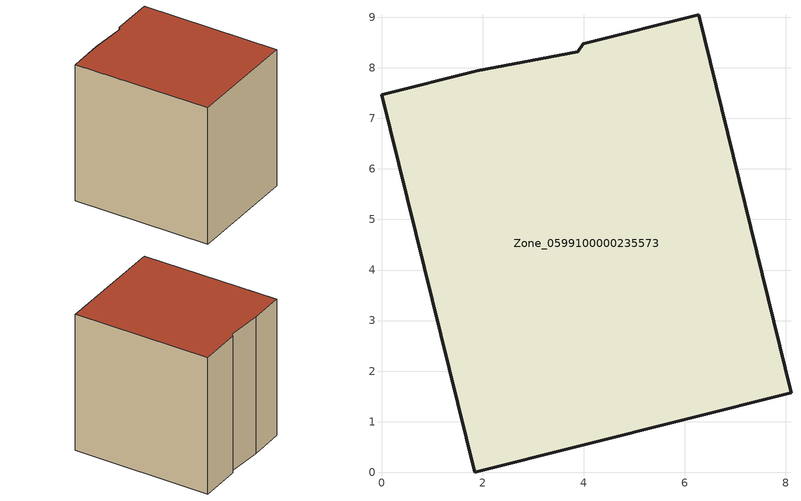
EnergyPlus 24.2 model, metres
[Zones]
Zone_0599100000235573
 floor ground (C_G): 1.89,7.95 3.88,8.32 3.99,8.47 6.28,9.05 8.1,1.57 1.84,0 0,7.47 z0
 wall outside (C_F): 6.28,9.05 3.99,8.47 3.88,8.32 1.89,7.95 0,7.47 1.84,0 8.1,1.57 6.28,9.05 z0:7.85
 roof outside (C_R): 3.88,8.32 1.89,7.95 0,7.47 1.84,0 8.1,1.57 6.28,9.05 3.99,8.47 z7.85
[BUILDING]
Pand.0599100000235573: North Axis=0; Terrain=City; Loads Convergence Tolerance Value=0.04; Temperature Convergence Tolerance Value=0.4; Solar Distribution=FullExterior; Maximum Number of Warmup Days=25; Minimum Number of Warmup Days=1
[Site:Location]
Rotterdam.The.Hague.AP_ZH_NLD Design_Conditions: Latitude=51.96; Longitude=4.45; Time Zone=1; Elevation=-4.5
[SITE:GROUNDTEMPERATURE:BUILDINGSURFACE]
18, 18, 18, 18, 18, 18, 18, 18, 18, 18, 18, 18
[MATERIAL] Thermal Absorptance=0.9; Solar Absorptance=0.7; Visible Absorptance=0.7
Name | Roughness | Thickness | Conductivity | Density | Specific Heat
G.TI.1965-1974 | MediumSmooth | 0.15 | 0.882353 | 540 | 1210
F.TI.1965-1974 | Rough | 0.3 | 0.697674 | 1920 | 840
R.TI.1965-1974 | MediumRough | 0.2 | 0.232558 | 1500 | 1000
[CONSTRUCTION]
C_G: G.TI.1965-1974
C_F: F.TI.1965-1974
C_R: R.TI.1965-1974
[ZONE]
Zone_0599100000235573: Type=1; Multiplier=1; Ceiling Height=Autocalculate; Volume=Autocalculate; Floor Area=autocalculate; Part of Total Floor Area=Yes
[ZONEINFILTRATION:DESIGNFLOWRATE]
Infil_Zone_0599100000235573: Zone or ZoneList or Space or SpaceList=Zone_0599100000235573; Schedule=AlwaysOn; Design Flow Rate Calculation Method=Flow/Area; Flow Rate per Floor Area=0.003; Constant Term Coefficient=1; Temperature Term Coefficient=0; Velocity Term Coefficient=0; Velocity Squared Term Coefficient=0
[HVACTEMPLATE:ZONE:IDEALLOADSAIRSYSTEM]
Zone_0599100000235573: Maximum Heating Supply Air Temperature=50; Minimum Cooling Supply Air Temperature=13; Maximum Heating Supply Air Humidity Ratio=0.0156; Minimum Cooling Supply Air Humidity Ratio=0.0077; Heating Limit=NoLimit; Cooling Limit=NoLimit; Dehumidification Control Type=ConstantSensibleHeatRatio; Cooling Sensible Heat Ratio=0.7; Dehumidification Setpoint=60; Humidification Control Type=None; Humidification Setpoint=30; Outdoor Air Method=None; Outdoor Air Flow Rate per Person=0.00944; Outdoor Air Flow Rate per Zone Floor Area=0; Outdoor Air Flow Rate per Zone=0; Demand Controlled Ventilation Type=None; Outdoor Air Economizer Type=NoEconomizer; Heat Recovery Type=None; Sensible Heat Recovery Effectiveness=0.7; Latent Heat Recovery Effectiveness=0.65
[ZONECONTROL:THERMOSTAT]
ThermostatControl_Zone_0599100000235573: Zone or ZoneList=Zone_0599100000235573; Control Type Schedule=DualSetpointControlType; Control 1=Thermostat_Zone_0599100000235573; Temperature Difference Between Cutout And Setpoint=0
[THERMOSTATSETPOINT:DUALSETPOINT]
Thermostat_Zone_0599100000235573: Heating Setpoint Temperature Schedule=HeatingSetpoint_Zone_0599100000235573; Cooling Setpoint Temperature Schedule=CoolingSetpoint_Zone_0599100000235573
[SCHEDULE:COMPACT]
HeatingSetpoint_Zone_0599100000235573: Through: 12/31, For: AllDays, Until: 24:00, 21
CoolingSetpoint_Zone_0599100000235573: Through: 12/31, For: AllDays, Until: 24:00, 24
DualSetpointControlType: Through: 12/31, For: AllDays, Until: 24:00, 4
AlwaysOn: Through: 12/31, For: AllDays, Until: 24:00, 1
